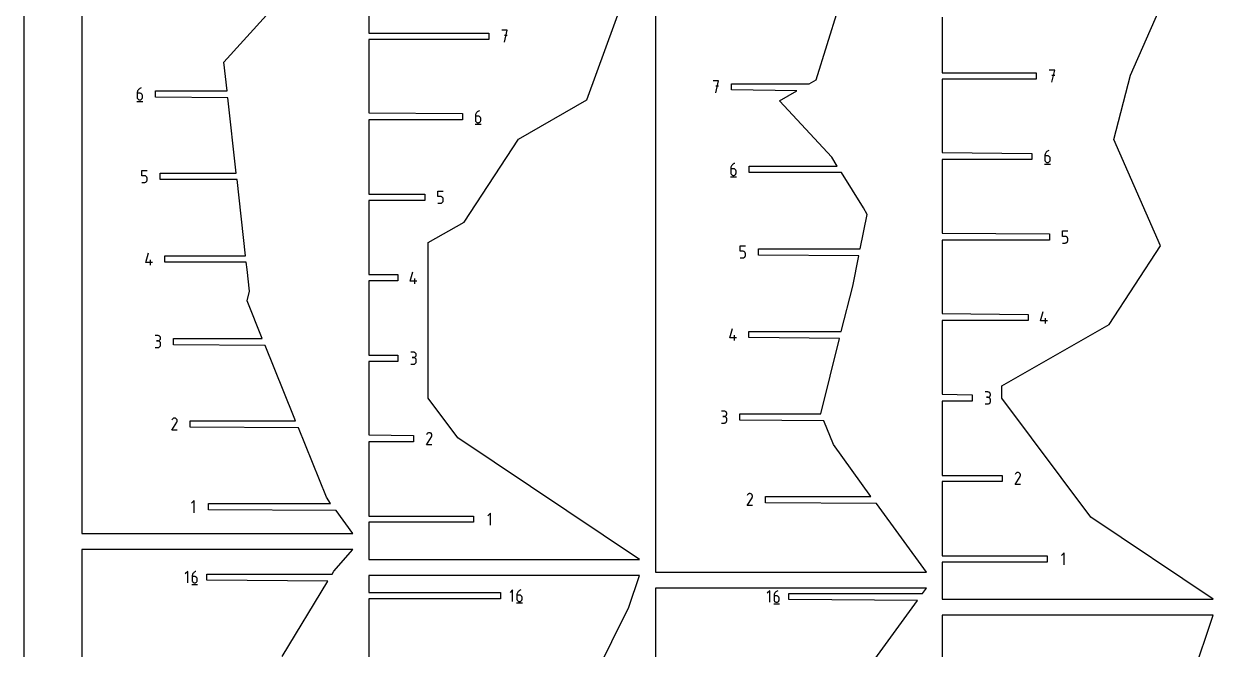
# Model space of a CAD drawing. Extents: x 0 to 980, y 0 to 700.
# Drawn here: x 0 to 237.1, y 249.5 to 374.2 of the extents above; entities that cross this region are included whole.
import ezdxf

# ---------------------------------------------------------------- set-up
doc = ezdxf.new("R2010")
doc.units = 0

msp = doc.modelspace()

# ---------------------------------------------------------------- linework, layer by layer
at = {"layer": 'annotation', "color": 1}
for p, q in [((96.344398, 372.888171), (95.277146, 372.888171)), ((95.810847, 370.488171), (96.344398, 372.888171)), ((96.344398, 371.819414), (95.810847, 371.819414)), ((138.488556, 362.814264), (137.421304, 362.814264)), ((137.955005, 360.414264), (138.488556, 362.814264)), ((205.507461, 364.965344), (204.440209, 364.965344)), ((204.97391, 362.565344), (205.507461, 364.965344)), ((205.507461, 363.896587), (204.97391, 363.896587)), ((22.609842, 360.500408), (22.598041, 360.338187)), ((22.644286, 360.656271), (22.609842, 360.500408)), ((22.699934, 360.803842), (22.644286, 360.656271)), ((22.77535, 360.94119), (22.699934, 360.803842)), ((22.869094, 361.066382), (22.77535, 360.94119)), ((22.979729, 361.177486), (22.869094, 361.066382)), ((23.105815, 361.27257), (22.979729, 361.177486)), ((23.245916, 361.3497), (23.105815, 361.27257)), ((23.398592, 361.406944), (23.245916, 361.3497)), ((23.398592, 361.406944), (23.398592, 361.406944)), ((138.488556, 361.745507), (137.955005, 361.745507)), ((22.53129, 358.706944), (23.73129, 358.706944)), ((22.598041, 360.338187), (22.598041, 359.540495)), ((23.130989, 360.338187), (22.598041, 360.338187)), ((22.598041, 359.540495), (22.598041, 359.540495)), ((22.598041, 359.540495), (22.606645, 359.444622)), ((22.606645, 359.444622), (22.631446, 359.354373)), ((22.631446, 359.354373), (22.670925, 359.271258)), ((22.670925, 359.271258), (22.723564, 359.196788)), ((22.723564, 359.196788), (22.787843, 359.132471)), ((22.787843, 359.132471), (22.862243, 359.079818)), ((22.862243, 359.079818), (22.945247, 359.040339)), ((22.945247, 359.040339), (23.035335, 359.015545)), ((23.035335, 359.015545), (23.130989, 359.006944)), ((23.226841, 360.329633), (23.130989, 360.338187)), ((23.130989, 359.006944), (23.226841, 359.015545)), ((23.130989, 359.006944), (23.130989, 359.006944)), ((23.317035, 360.304963), (23.226841, 360.329633)), ((23.226841, 359.015545), (23.317035, 359.040339)), ((23.40007, 360.265665), (23.317035, 360.304963)), ((23.317035, 359.040339), (23.40007, 359.079818)), ((23.474446, 360.213225), (23.40007, 360.265665)), ((23.40007, 359.079818), (23.474446, 359.132471)), ((23.538663, 360.149133), (23.474446, 360.213225)), ((23.474446, 359.132471), (23.538663, 359.196788)), ((23.59122, 360.074876), (23.538663, 360.149133)), ((23.538663, 359.196788), (23.59122, 359.271258)), ((23.630619, 359.991942), (23.59122, 360.074876)), ((23.59122, 359.271258), (23.630619, 359.354373)), ((23.655358, 359.901817), (23.630619, 359.991942)), ((23.630619, 359.354373), (23.655358, 359.444622)), ((23.663938, 359.805991), (23.655358, 359.901817)), ((23.655358, 359.444622), (23.663938, 359.540495)), ((23.663938, 359.540495), (23.663938, 359.805991)), ((23.663938, 359.805991), (23.663938, 359.805991)), ((90.038684, 355.942208), (90.026883, 355.779987)), ((90.026883, 355.779987), (90.026883, 354.982295)), ((90.559832, 355.779987), (90.026883, 355.779987)), ((90.073128, 356.09807), (90.038684, 355.942208)), ((90.128777, 356.245642), (90.073128, 356.09807)), ((90.204193, 356.38299), (90.128777, 356.245642)), ((90.297937, 356.508182), (90.204193, 356.38299)), ((90.408571, 356.619286), (90.297937, 356.508182)), ((90.534658, 356.71437), (90.408571, 356.619286)), ((90.674759, 356.7915), (90.534658, 356.71437)), ((90.655684, 355.771433), (90.559832, 355.779987)), ((90.745877, 355.746763), (90.655684, 355.771433)), ((90.827435, 356.848744), (90.674759, 356.7915)), ((90.828912, 355.707464), (90.745877, 355.746763)), ((90.827435, 356.848744), (90.827435, 356.848744)), ((90.903288, 355.655025), (90.828912, 355.707464)), ((89.960133, 354.148744), (91.160133, 354.148744)), ((90.026883, 354.982295), (90.026883, 354.982295)), ((90.026883, 354.982295), (90.035488, 354.886422)), ((90.035488, 354.886422), (90.060289, 354.796173)), ((90.060289, 354.796173), (90.099768, 354.713058)), ((90.099768, 354.713058), (90.152406, 354.638587)), ((90.152406, 354.638587), (90.216685, 354.574271)), ((90.216685, 354.574271), (90.291086, 354.521618)), ((90.291086, 354.521618), (90.37409, 354.482139)), ((90.37409, 354.482139), (90.464178, 354.457344)), ((90.464178, 354.457344), (90.559832, 354.448744)), ((90.559832, 354.448744), (90.655684, 354.457344)), ((90.559832, 354.448744), (90.559832, 354.448744)), ((90.655684, 354.457344), (90.745877, 354.482139)), ((90.745877, 354.482139), (90.828912, 354.521618)), ((90.828912, 354.521618), (90.903288, 354.574271)), ((90.967505, 355.590933), (90.903288, 355.655025)), ((90.903288, 354.574271), (90.967505, 354.638587)), ((91.020063, 355.516676), (90.967505, 355.590933)), ((90.967505, 354.638587), (91.020063, 354.713058)), ((91.059462, 355.433741), (91.020063, 355.516676)), ((91.020063, 354.713058), (91.059462, 354.796173)), ((91.084201, 355.343617), (91.059462, 355.433741)), ((91.059462, 354.796173), (91.084201, 354.886422)), ((91.092781, 355.247791), (91.084201, 355.343617)), ((91.084201, 354.886422), (91.092781, 354.982295)), ((91.092781, 354.982295), (91.092781, 355.247791)), ((91.092781, 355.247791), (91.092781, 355.247791)), ((203.824856, 348.585355), (203.731112, 348.460163)), ((203.935491, 348.696459), (203.824856, 348.585355)), ((204.061578, 348.791542), (203.935491, 348.696459)), ((204.201678, 348.868673), (204.061578, 348.791542)), ((204.354355, 348.925917), (204.201678, 348.868673)), ((204.354355, 348.925917), (204.354355, 348.925917)), ((141.43915, 346.227978), (141.313064, 346.132895)), ((141.579251, 346.305108), (141.43915, 346.227978)), ((141.731927, 346.362352), (141.579251, 346.305108)), ((141.731927, 346.362352), (141.731927, 346.362352)), ((203.487052, 346.225917), (204.687052, 346.225917)), ((203.565604, 348.019381), (203.553803, 347.85716)), ((203.553803, 347.85716), (203.553803, 347.059468)), ((204.086751, 347.85716), (203.553803, 347.85716)), ((203.553803, 347.059468), (203.553803, 347.059468)), ((203.553803, 347.059468), (203.562407, 346.963595)), ((203.562407, 346.963595), (203.587209, 346.873346)), ((203.600048, 348.175243), (203.565604, 348.019381)), ((203.587209, 346.873346), (203.626688, 346.790231)), ((203.655697, 348.322815), (203.600048, 348.175243)), ((203.626688, 346.790231), (203.679326, 346.71576)), ((203.731112, 348.460163), (203.655697, 348.322815)), ((203.679326, 346.71576), (203.743605, 346.651444)), ((203.743605, 346.651444), (203.818006, 346.598791)), ((203.818006, 346.598791), (203.901009, 346.559312)), ((203.901009, 346.559312), (203.991098, 346.534517)), ((203.991098, 346.534517), (204.086751, 346.525917)), ((204.182604, 347.848606), (204.086751, 347.85716)), ((204.086751, 346.525917), (204.182604, 346.534517)), ((204.086751, 346.525917), (204.086751, 346.525917)), ((204.272797, 347.823936), (204.182604, 347.848606)), ((204.182604, 346.534517), (204.272797, 346.559312)), ((204.355832, 347.784637), (204.272797, 347.823936)), ((204.272797, 346.559312), (204.355832, 346.598791)), ((204.430208, 347.732198), (204.355832, 347.784637)), ((204.355832, 346.598791), (204.430208, 346.651444)), ((204.494425, 347.668106), (204.430208, 347.732198)), ((204.430208, 346.651444), (204.494425, 346.71576)), ((204.546983, 347.593849), (204.494425, 347.668106)), ((204.494425, 346.71576), (204.546983, 346.790231)), ((204.586381, 347.510914), (204.546983, 347.593849)), ((204.546983, 346.790231), (204.586381, 346.873346)), ((204.61112, 347.42079), (204.586381, 347.510914)), ((204.586381, 346.873346), (204.61112, 346.963595)), ((204.6197, 347.324964), (204.61112, 347.42079)), ((204.61112, 346.963595), (204.6197, 347.059468)), ((204.6197, 347.059468), (204.6197, 347.324964)), ((204.6197, 347.324964), (204.6197, 347.324964)), ((23.52006, 343.886276), (23.52006, 344.955033)), ((23.52006, 344.955033), (24.585957, 344.955033)), ((24.053008, 343.886276), (23.52006, 343.886276)), ((24.148702, 343.877722), (24.053008, 343.886276)), ((24.238811, 343.853052), (24.148702, 343.877722)), ((24.321821, 343.813753), (24.238811, 343.853052)), ((24.396217, 343.761314), (24.321821, 343.813753)), ((140.943176, 345.455816), (140.931375, 345.293595)), ((140.931375, 345.293595), (140.931375, 344.495903)), ((141.464324, 345.293595), (140.931375, 345.293595)), ((140.931375, 344.495903), (140.931375, 344.495903)), ((140.931375, 344.495903), (140.93998, 344.40003)), ((140.93998, 344.40003), (140.964781, 344.309782)), ((140.97762, 345.611679), (140.943176, 345.455816)), ((140.964781, 344.309782), (141.00426, 344.226667)), ((141.033269, 345.75925), (140.97762, 345.611679)), ((141.00426, 344.226667), (141.056899, 344.152196)), ((141.108685, 345.896598), (141.033269, 345.75925)), ((141.056899, 344.152196), (141.121177, 344.087879)), ((141.202429, 346.021791), (141.108685, 345.896598)), ((141.121177, 344.087879), (141.195578, 344.035226)), ((141.195578, 344.035226), (141.278582, 343.995747)), ((141.313064, 346.132895), (141.202429, 346.021791)), ((141.278582, 343.995747), (141.36867, 343.970953)), ((141.36867, 343.970953), (141.464324, 343.962352)), ((141.560176, 345.285041), (141.464324, 345.293595)), ((141.464324, 343.962352), (141.560176, 343.970953)), ((141.464324, 343.962352), (141.464324, 343.962352)), ((141.65037, 345.260371), (141.560176, 345.285041)), ((141.560176, 343.970953), (141.65037, 343.995747)), ((141.733404, 345.221073), (141.65037, 345.260371)), ((141.65037, 343.995747), (141.733404, 344.035226)), ((141.80778, 345.168634), (141.733404, 345.221073)), ((141.733404, 344.035226), (141.80778, 344.087879)), ((141.871997, 345.104542), (141.80778, 345.168634)), ((141.80778, 344.087879), (141.871997, 344.152196)), ((141.924555, 345.030285), (141.871997, 345.104542)), ((141.871997, 344.152196), (141.924555, 344.226667)), ((141.963954, 344.94735), (141.924555, 345.030285)), ((141.924555, 344.226667), (141.963954, 344.309782)), ((141.988693, 344.857226), (141.963954, 344.94735)), ((141.963954, 344.309782), (141.988693, 344.40003)), ((141.997273, 344.761399), (141.988693, 344.857226)), ((141.988693, 344.40003), (141.997273, 344.495903)), ((141.997273, 344.495903), (141.997273, 344.761399)), ((141.997273, 344.761399), (141.997273, 344.761399)), ((23.52006, 342.555033), (24.053008, 342.555033)), ((24.053008, 342.555033), (24.148662, 342.563633)), ((24.053008, 342.555033), (24.053008, 342.555033)), ((24.148662, 342.563633), (24.23875, 342.588428)), ((24.23875, 342.588428), (24.321754, 342.627907)), ((24.321754, 342.627907), (24.396155, 342.68056)), ((24.396155, 342.68056), (24.460434, 342.744876)), ((24.460483, 343.697222), (24.396217, 343.761314)), ((24.460434, 342.744876), (24.513072, 342.819347)), ((24.513106, 343.622965), (24.460483, 343.697222)), ((24.513072, 342.819347), (24.552551, 342.902462)), ((24.552569, 343.54003), (24.513106, 343.622965)), ((24.552551, 342.902462), (24.577353, 342.992711)), ((24.577357, 343.449906), (24.552569, 343.54003)), ((24.577353, 342.992711), (24.585957, 343.088584)), ((24.585957, 343.35408), (24.577357, 343.449906)), ((24.585957, 343.088584), (24.585957, 343.35408)), ((24.585957, 343.35408), (24.585957, 343.35408)), ((140.864625, 343.662352), (142.064625, 343.662352)), ((82.5561, 339.74056), (82.5561, 340.809317)), ((82.5561, 340.809317), (83.621997, 340.809317)), ((83.089049, 339.74056), (82.5561, 339.74056)), ((83.184742, 339.732006), (83.089049, 339.74056)), ((83.274852, 339.707336), (83.184742, 339.732006)), ((83.357862, 339.668037), (83.274852, 339.707336)), ((83.432257, 339.615598), (83.357862, 339.668037)), ((83.496524, 339.551506), (83.432257, 339.615598)), ((83.549146, 339.477249), (83.496524, 339.551506)), ((83.588609, 339.394314), (83.549146, 339.477249)), ((83.613398, 339.30419), (83.588609, 339.394314)), ((83.621997, 339.208364), (83.613398, 339.30419)), ((83.621997, 338.942868), (83.621997, 339.208364)), ((83.621997, 339.208364), (83.621997, 339.208364)), ((82.5561, 338.409317), (83.089049, 338.409317)), ((83.089049, 338.409317), (83.184703, 338.417917)), ((83.089049, 338.409317), (83.089049, 338.409317)), ((83.184703, 338.417917), (83.274791, 338.442712)), ((83.274791, 338.442712), (83.357795, 338.482191)), ((83.357795, 338.482191), (83.432195, 338.534843)), ((83.432195, 338.534843), (83.496474, 338.59916)), ((83.496474, 338.59916), (83.549113, 338.673631)), ((83.549113, 338.673631), (83.588592, 338.756746)), ((83.588592, 338.756746), (83.613393, 338.846995)), ((83.613393, 338.846995), (83.621997, 338.942868)), ((207.059245, 331.817733), (207.059245, 332.88649)), ((207.059245, 332.88649), (208.125143, 332.88649)), ((142.797456, 328.841684), (142.797456, 329.910441)), ((142.797456, 329.910441), (143.863354, 329.910441)), ((207.592194, 331.817733), (207.059245, 331.817733)), ((207.059245, 330.48649), (207.592194, 330.48649)), ((207.687888, 331.809179), (207.592194, 331.817733)), ((207.592194, 330.48649), (207.687848, 330.49509)), ((207.592194, 330.48649), (207.592194, 330.48649)), ((207.687848, 330.49509), (207.777936, 330.519885)), ((207.777997, 331.784509), (207.687888, 331.809179)), ((207.777936, 330.519885), (207.86094, 330.559364)), ((207.861007, 331.74521), (207.777997, 331.784509)), ((207.86094, 330.559364), (207.935341, 330.612016)), ((207.935403, 331.692771), (207.861007, 331.74521)), ((207.935341, 330.612016), (207.99962, 330.676333)), ((207.999669, 331.628679), (207.935403, 331.692771)), ((207.99962, 330.676333), (208.052258, 330.750804)), ((208.052291, 331.554422), (207.999669, 331.628679)), ((208.052258, 330.750804), (208.091737, 330.833919)), ((208.091754, 331.471487), (208.052291, 331.554422)), ((208.091737, 330.833919), (208.116538, 330.924168)), ((208.116543, 331.381363), (208.091754, 331.471487)), ((208.116538, 330.924168), (208.125143, 331.020041)), ((208.125143, 331.285537), (208.116543, 331.381363)), ((208.125143, 331.020041), (208.125143, 331.285537)), ((208.125143, 331.285537), (208.125143, 331.285537)), ((24.308729, 326.636673), (24.840925, 328.503122)), ((143.330405, 328.841684), (142.797456, 328.841684)), ((142.797456, 327.510441), (143.330405, 327.510441)), ((143.426098, 328.83313), (143.330405, 328.841684)), ((143.330405, 327.510441), (143.426059, 327.519042)), ((143.330405, 327.510441), (143.330405, 327.510441)), ((143.426059, 327.519042), (143.516147, 327.543836)), ((143.516208, 328.80846), (143.426098, 328.83313)), ((143.516147, 327.543836), (143.599151, 327.583315)), ((143.599218, 328.769162), (143.516208, 328.80846)), ((143.599151, 327.583315), (143.673551, 327.635968)), ((143.673613, 328.716723), (143.599218, 328.769162)), ((143.673551, 327.635968), (143.73783, 327.700285)), ((143.73788, 328.652631), (143.673613, 328.716723)), ((143.73783, 327.700285), (143.790469, 327.774756)), ((143.790502, 328.578373), (143.73788, 328.652631)), ((143.790469, 327.774756), (143.829948, 327.857871)), ((143.829965, 328.495439), (143.790502, 328.578373)), ((143.829948, 327.857871), (143.854749, 327.948119)), ((143.854754, 328.405314), (143.829965, 328.495439)), ((143.854749, 327.948119), (143.863354, 328.043992)), ((143.863354, 328.309488), (143.854754, 328.405314)), ((143.863354, 328.043992), (143.863354, 328.309488)), ((143.863354, 328.309488), (143.863354, 328.309488)), ((25.641326, 326.636673), (24.308729, 326.636673)), ((25.241878, 326.103122), (25.241878, 327.169019)), ((77.03595, 322.90344), (77.568146, 324.76989)), ((78.368548, 322.90344), (77.03595, 322.90344)), ((77.969099, 322.36989), (77.969099, 323.435787)), ((202.714161, 314.980613), (203.246357, 316.847063)), ((203.647311, 314.447063), (203.647311, 315.51296)), ((140.730745, 311.592081), (141.262941, 313.45853)), ((204.046759, 314.980613), (202.714161, 314.980613)), ((26.725004, 312.048426), (26.192056, 312.048426)), ((26.725004, 310.982529), (26.458154, 310.982529)), ((26.458154, 310.982529), (26.725004, 310.982529)), ((26.820857, 312.039823), (26.725004, 312.048426)), ((26.725004, 310.982529), (26.820857, 310.991135)), ((26.820857, 310.973926), (26.725004, 310.982529)), ((26.725004, 310.982529), (26.725004, 310.982529)), ((26.91105, 312.015029), (26.820857, 312.039823)), ((26.820857, 310.991135), (26.91105, 311.015943)), ((26.91105, 310.949132), (26.820857, 310.973926)), ((26.994085, 311.975569), (26.91105, 312.015029)), ((26.91105, 311.015943), (26.994085, 311.055442)), ((26.994085, 310.909672), (26.91105, 310.949132)), ((27.068461, 311.922969), (26.994085, 311.975569)), ((26.994085, 311.055442), (27.068461, 311.108118)), ((27.068461, 310.857072), (26.994085, 310.909672)), ((27.132678, 311.858753), (27.068461, 311.922969)), ((27.068461, 311.108118), (27.132678, 311.17246)), ((27.132678, 310.792856), (27.068461, 310.857072)), ((27.185235, 311.784447), (27.132678, 311.858753)), ((27.132678, 311.17246), (27.185235, 311.246955)), ((27.185235, 310.718549), (27.132678, 310.792856)), ((27.224634, 311.701574), (27.185235, 311.784447)), ((27.185235, 311.246955), (27.224634, 311.33009)), ((27.224634, 310.635677), (27.185235, 310.718549)), ((27.249373, 311.61166), (27.224634, 311.701574)), ((27.224634, 311.33009), (27.249373, 311.420352)), ((27.249373, 310.545763), (27.224634, 310.635677)), ((27.257953, 311.51623), (27.249373, 311.61166)), ((27.249373, 311.420352), (27.257953, 311.51623)), ((27.257953, 311.51623), (27.257953, 311.51623)), ((142.063343, 311.592081), (140.730745, 311.592081)), ((141.663895, 311.05853), (141.663895, 312.124428)), ((26.192056, 309.651286), (26.725004, 309.651286)), ((26.725004, 309.651286), (26.820857, 309.659885)), ((26.725004, 309.651286), (26.725004, 309.651286)), ((26.820857, 309.659885), (26.91105, 309.684666)), ((26.91105, 309.684666), (26.994085, 309.72411)), ((26.994085, 309.72411), (27.068461, 309.776694)), ((27.068461, 309.776694), (27.132678, 309.840897)), ((27.132678, 309.840897), (27.185235, 309.915199)), ((27.185235, 309.915199), (27.224634, 309.998078)), ((27.224634, 309.998078), (27.249373, 310.088013)), ((27.257953, 310.450333), (27.249373, 310.545763)), ((27.249373, 310.088013), (27.257953, 310.183482)), ((27.257953, 310.183482), (27.257953, 310.450333)), ((27.257953, 310.450333), (27.257953, 310.450333)), ((77.702248, 308.727678), (77.169299, 308.727678)), ((77.7981, 308.719075), (77.702248, 308.727678)), ((77.888294, 308.694281), (77.7981, 308.719075)), ((77.971328, 308.654821), (77.888294, 308.694281)), ((78.045704, 308.602221), (77.971328, 308.654821)), ((78.109921, 308.538005), (78.045704, 308.602221)), ((78.162479, 308.463698), (78.109921, 308.538005)), ((78.201878, 308.380826), (78.162479, 308.463698)), ((78.226617, 308.290912), (78.201878, 308.380826)), ((78.235197, 308.195482), (78.226617, 308.290912)), ((77.169299, 306.330538), (77.702248, 306.330538)), ((77.702248, 307.661781), (77.435398, 307.661781)), ((77.435398, 307.661781), (77.702248, 307.661781)), ((77.702248, 307.661781), (77.7981, 307.670386)), ((77.7981, 307.653177), (77.702248, 307.661781)), ((77.702248, 307.661781), (77.702248, 307.661781)), ((77.702248, 306.330538), (77.7981, 306.339136)), ((77.702248, 306.330538), (77.702248, 306.330538)), ((77.7981, 307.670386), (77.888294, 307.695195)), ((77.888294, 307.628383), (77.7981, 307.653177)), ((77.7981, 306.339136), (77.888294, 306.363918)), ((77.888294, 307.695195), (77.971328, 307.734693)), ((77.971328, 307.588924), (77.888294, 307.628383)), ((77.888294, 306.363918), (77.971328, 306.403361)), ((77.971328, 307.734693), (78.045704, 307.78737)), ((78.045704, 307.536324), (77.971328, 307.588924)), ((77.971328, 306.403361), (78.045704, 306.455945)), ((78.045704, 307.78737), (78.109921, 307.851712)), ((78.109921, 307.472108), (78.045704, 307.536324)), ((78.045704, 306.455945), (78.109921, 306.520149)), ((78.109921, 307.851712), (78.162479, 307.926206)), ((78.162479, 307.397801), (78.109921, 307.472108)), ((78.109921, 306.520149), (78.162479, 306.594451)), ((78.162479, 307.926206), (78.201878, 308.009341)), ((78.201878, 307.314928), (78.162479, 307.397801)), ((78.162479, 306.594451), (78.201878, 306.67733)), ((78.201878, 308.009341), (78.226617, 308.099604)), ((78.226617, 307.225014), (78.201878, 307.314928)), ((78.201878, 306.67733), (78.226617, 306.767264)), ((78.226617, 308.099604), (78.235197, 308.195482)), ((78.235197, 307.129585), (78.226617, 307.225014)), ((78.226617, 306.767264), (78.235197, 306.862734)), ((78.235197, 308.195482), (78.235197, 308.195482)), ((78.235197, 306.862734), (78.235197, 307.129585)), ((78.235197, 307.129585), (78.235197, 307.129585)), ((192.161974, 300.804851), (191.629025, 300.804851)), ((192.161974, 299.738954), (191.895123, 299.738954)), ((191.895123, 299.738954), (192.161974, 299.738954)), ((192.257826, 300.796247), (192.161974, 300.804851)), ((192.161974, 299.738954), (192.257826, 299.747559)), ((192.257826, 299.73035), (192.161974, 299.738954)), ((192.161974, 299.738954), (192.161974, 299.738954)), ((192.348019, 300.771454), (192.257826, 300.796247)), ((192.257826, 299.747559), (192.348019, 299.772368)), ((192.348019, 299.705556), (192.257826, 299.73035)), ((192.431054, 300.731994), (192.348019, 300.771454)), ((192.348019, 299.772368), (192.431054, 299.811866)), ((192.431054, 299.666097), (192.348019, 299.705556)), ((192.50543, 300.679394), (192.431054, 300.731994)), ((192.431054, 299.811866), (192.50543, 299.864543)), ((192.50543, 299.613496), (192.431054, 299.666097)), ((192.569647, 300.615178), (192.50543, 300.679394)), ((192.50543, 299.864543), (192.569647, 299.928885)), ((192.569647, 299.549281), (192.50543, 299.613496)), ((192.622205, 300.540871), (192.569647, 300.615178)), ((192.569647, 299.928885), (192.622205, 300.003379)), ((192.622205, 299.474974), (192.569647, 299.549281)), ((192.661603, 300.457998), (192.622205, 300.540871)), ((192.622205, 300.003379), (192.661603, 300.086514)), ((192.661603, 299.392101), (192.622205, 299.474974)), ((192.686343, 300.368085), (192.661603, 300.457998)), ((192.661603, 300.086514), (192.686343, 300.176777)), ((192.686343, 299.302187), (192.661603, 299.392101)), ((192.661603, 298.754502), (192.686343, 298.844437)), ((192.694922, 300.272655), (192.686343, 300.368085)), ((192.686343, 300.176777), (192.694922, 300.272655)), ((192.694922, 299.206757), (192.686343, 299.302187)), ((192.686343, 298.844437), (192.694922, 298.939907)), ((192.694922, 300.272655), (192.694922, 300.272655)), ((192.694922, 298.939907), (192.694922, 299.206757)), ((192.694922, 299.206757), (192.694922, 299.206757)), ((139.596342, 297.003835), (139.063393, 297.003835)), ((139.692194, 296.995231), (139.596342, 297.003835)), ((139.782388, 296.970437), (139.692194, 296.995231)), ((139.865423, 296.930978), (139.782388, 296.970437)), ((139.939798, 296.878378), (139.865423, 296.930978)), ((140.004015, 296.814162), (139.939798, 296.878378)), ((140.056573, 296.739855), (140.004015, 296.814162)), ((140.095972, 296.656982), (140.056573, 296.739855)), ((140.120711, 296.567069), (140.095972, 296.656982)), ((140.129291, 296.471639), (140.120711, 296.567069)), ((140.120711, 296.375761), (140.129291, 296.471639)), ((140.129291, 296.471639), (140.129291, 296.471639)), ((191.629025, 298.407711), (192.161974, 298.407711)), ((192.161974, 298.407711), (192.257826, 298.416309)), ((192.161974, 298.407711), (192.161974, 298.407711)), ((192.257826, 298.416309), (192.348019, 298.441091)), ((192.348019, 298.441091), (192.431054, 298.480534)), ((192.431054, 298.480534), (192.50543, 298.533118)), ((192.50543, 298.533118), (192.569647, 298.597322)), ((192.569647, 298.597322), (192.622205, 298.671624)), ((192.622205, 298.671624), (192.661603, 298.754502)), ((29.514875, 293.19928), (30.499799, 294.784882)), ((29.586366, 295.33243), (29.51638, 295.198177)), ((29.641906, 295.411186), (29.586366, 295.33243)), ((29.708541, 295.476929), (29.641906, 295.411186)), ((29.784245, 295.529132), (29.708541, 295.476929)), ((29.866991, 295.56727), (29.784245, 295.529132)), ((29.954753, 295.590815), (29.866991, 295.56727)), ((30.045504, 295.599241), (29.954753, 295.590815)), ((30.137218, 295.592022), (30.045504, 295.599241)), ((30.227868, 295.568631), (30.137218, 295.592022)), ((30.315426, 295.528542), (30.227868, 295.568631)), ((30.393738, 295.472932), (30.315426, 295.528542)), ((30.315426, 295.528542), (30.315426, 295.528542)), ((30.459216, 295.406202), (30.393738, 295.472932)), ((30.511276, 295.330395), (30.459216, 295.406202)), ((30.499799, 294.784882), (30.500976, 294.786339)), ((30.499799, 294.784882), (30.499799, 294.784882)), ((30.500976, 294.786339), (30.502105, 294.787808)), ((30.502105, 294.787808), (30.503193, 294.789302)), ((30.503193, 294.789302), (30.504248, 294.790833)), ((30.504248, 294.790833), (30.505277, 294.792414)), ((30.505277, 294.792414), (30.506287, 294.794057)), ((30.506287, 294.794057), (30.507286, 294.795774)), ((30.507286, 294.795774), (30.508282, 294.797578)), ((30.508282, 294.797578), (30.509281, 294.799481)), ((30.509281, 294.799481), (30.549948, 294.886797)), ((30.509281, 294.799481), (30.509281, 294.799481)), ((30.549338, 295.247557), (30.511276, 295.330395)), ((30.572818, 295.159733), (30.549338, 295.247557)), ((30.549948, 294.886797), (30.573705, 294.977308)), ((30.581134, 295.068968), (30.572818, 295.159733)), ((30.573705, 294.977308), (30.581134, 295.068968)), ((139.063393, 294.606694), (139.596342, 294.606694)), ((139.596342, 295.937937), (139.329492, 295.937937)), ((139.329492, 295.937937), (139.596342, 295.937937)), ((139.596342, 295.937937), (139.692194, 295.946543)), ((139.692194, 295.929334), (139.596342, 295.937937)), ((139.596342, 295.937937), (139.596342, 295.937937)), ((139.596342, 294.606694), (139.692194, 294.615293)), ((139.596342, 294.606694), (139.596342, 294.606694)), ((139.692194, 295.946543), (139.782388, 295.971351)), ((139.782388, 295.90454), (139.692194, 295.929334)), ((139.692194, 294.615293), (139.782388, 294.640075)), ((139.782388, 295.971351), (139.865423, 296.01085)), ((139.865423, 295.86508), (139.782388, 295.90454)), ((139.782388, 294.640075), (139.865423, 294.679518)), ((139.865423, 296.01085), (139.939798, 296.063527)), ((139.939798, 295.81248), (139.865423, 295.86508)), ((139.865423, 294.679518), (139.939798, 294.732102)), ((139.939798, 296.063527), (140.004015, 296.127869)), ((140.004015, 295.748264), (139.939798, 295.81248)), ((139.939798, 294.732102), (140.004015, 294.796306)), ((140.004015, 296.127869), (140.056573, 296.202363)), ((140.056573, 295.673958), (140.004015, 295.748264)), ((140.004015, 294.796306), (140.056573, 294.870607)), ((140.056573, 296.202363), (140.095972, 296.285498)), ((140.095972, 295.591085), (140.056573, 295.673958)), ((140.056573, 294.870607), (140.095972, 294.953486)), ((140.095972, 296.285498), (140.120711, 296.375761)), ((140.120711, 295.501171), (140.095972, 295.591085)), ((140.095972, 294.953486), (140.120711, 295.043421)), ((140.129291, 295.405741), (140.120711, 295.501171)), ((140.120711, 295.043421), (140.129291, 295.138891)), ((140.129291, 295.138891), (140.129291, 295.405741)), ((140.129291, 295.405741), (140.129291, 295.405741)), ((30.580772, 293.19928), (29.514875, 293.19928)), ((80.308835, 290.291016), (81.293759, 291.876617)), ((80.380326, 292.424165), (80.31034, 292.289912)), ((80.435866, 292.502921), (80.380326, 292.424165)), ((80.502501, 292.568664), (80.435866, 292.502921)), ((80.578205, 292.620868), (80.502501, 292.568664)), ((80.660952, 292.659005), (80.578205, 292.620868)), ((80.748714, 292.682551), (80.660952, 292.659005)), ((80.839465, 292.690977), (80.748714, 292.682551)), ((80.931179, 292.683758), (80.839465, 292.690977)), ((81.021828, 292.660366), (80.931179, 292.683758)), ((81.109387, 292.620277), (81.021828, 292.660366)), ((81.187699, 292.564668), (81.109387, 292.620277)), ((81.109387, 292.620277), (81.109387, 292.620277)), ((81.253176, 292.497937), (81.187699, 292.564668)), ((81.305237, 292.422131), (81.253176, 292.497937)), ((81.293759, 291.876617), (81.294937, 291.878074)), ((81.293759, 291.876617), (81.293759, 291.876617)), ((81.294937, 291.878074), (81.296066, 291.879544)), ((81.296066, 291.879544), (81.297154, 291.881038)), ((81.297154, 291.881038), (81.298209, 291.882569)), ((81.298209, 291.882569), (81.299238, 291.88415)), ((81.299238, 291.88415), (81.300248, 291.885793)), ((81.300248, 291.885793), (81.301247, 291.88751)), ((81.301247, 291.88751), (81.302242, 291.889314)), ((81.302242, 291.889314), (81.303241, 291.891216)), ((81.303241, 291.891216), (81.343909, 291.978533)), ((81.303241, 291.891216), (81.303241, 291.891216)), ((81.343298, 292.339293), (81.305237, 292.422131)), ((81.366778, 292.251469), (81.343298, 292.339293)), ((81.343909, 291.978533), (81.367666, 292.069043)), ((81.375095, 292.160704), (81.366778, 292.251469)), ((81.367666, 292.069043), (81.375095, 292.160704)), ((81.374733, 290.291016), (80.308835, 290.291016)), ((197.743579, 284.580094), (197.68804, 284.501338)), ((197.810215, 284.645837), (197.743579, 284.580094)), ((197.885919, 284.698041), (197.810215, 284.645837)), ((197.968665, 284.736178), (197.885919, 284.698041)), ((198.056427, 284.759723), (197.968665, 284.736178)), ((198.147178, 284.76815), (198.056427, 284.759723)), ((198.238892, 284.76093), (198.147178, 284.76815)), ((198.329541, 284.737539), (198.238892, 284.76093)), ((198.4171, 284.69745), (198.329541, 284.737539)), ((198.495412, 284.641841), (198.4171, 284.69745)), ((198.4171, 284.69745), (198.4171, 284.69745)), ((198.56089, 284.57511), (198.495412, 284.641841)), ((198.61295, 284.499303), (198.56089, 284.57511)), ((197.616548, 282.368189), (198.601472, 283.95379)), ((198.682446, 282.368189), (197.616548, 282.368189)), ((197.68804, 284.501338), (197.618053, 284.367085)), ((198.601472, 283.95379), (198.60265, 283.955247)), ((198.601472, 283.95379), (198.601472, 283.95379)), ((198.60265, 283.955247), (198.603779, 283.956716)), ((198.603779, 283.956716), (198.604867, 283.958211)), ((198.604867, 283.958211), (198.605922, 283.959742)), ((198.605922, 283.959742), (198.606951, 283.961323)), ((198.606951, 283.961323), (198.607961, 283.962966)), ((198.607961, 283.962966), (198.60896, 283.964683)), ((198.60896, 283.964683), (198.609955, 283.966486)), ((198.609955, 283.966486), (198.610954, 283.968389)), ((198.610954, 283.968389), (198.651622, 284.055705)), ((198.610954, 283.968389), (198.610954, 283.968389)), ((198.651011, 284.416465), (198.61295, 284.499303)), ((198.674492, 284.328641), (198.651011, 284.416465)), ((198.651622, 284.055705), (198.675379, 284.146216)), ((198.682808, 284.237877), (198.674492, 284.328641)), ((198.675379, 284.146216), (198.682808, 284.237877)), ((144.263174, 280.287838), (144.193188, 280.153585)), ((144.318714, 280.366594), (144.263174, 280.287838)), ((144.385349, 280.432337), (144.318714, 280.366594)), ((144.461053, 280.484541), (144.385349, 280.432337)), ((144.5438, 280.522678), (144.461053, 280.484541)), ((144.631562, 280.546223), (144.5438, 280.522678)), ((144.722313, 280.55465), (144.631562, 280.546223)), ((144.814026, 280.54743), (144.722313, 280.55465)), ((144.904676, 280.524039), (144.814026, 280.54743)), ((144.992235, 280.48395), (144.904676, 280.524039)), ((145.070547, 280.428341), (144.992235, 280.48395)), ((144.992235, 280.48395), (144.992235, 280.48395)), ((145.136024, 280.36161), (145.070547, 280.428341)), ((145.188085, 280.285803), (145.136024, 280.36161)), ((145.186089, 279.754889), (145.226756, 279.842205)), ((145.226146, 280.202965), (145.188085, 280.285803)), ((145.249626, 280.115141), (145.226146, 280.202965)), ((145.226756, 279.842205), (145.250514, 279.932716)), ((145.257943, 280.024377), (145.249626, 280.115141)), ((145.250514, 279.932716), (145.257943, 280.024377)), ((33.96417, 279.147389), (33.430619, 278.613687)), ((33.96417, 276.747389), (33.96417, 279.147389)), ((144.191683, 278.154689), (145.176607, 279.74029)), ((145.25758, 278.154689), (144.191683, 278.154689)), ((145.176607, 279.74029), (145.177785, 279.741747)), ((145.176607, 279.74029), (145.176607, 279.74029)), ((145.177785, 279.741747), (145.178914, 279.743216)), ((145.178914, 279.743216), (145.180002, 279.74471)), ((145.180002, 279.74471), (145.181057, 279.746242)), ((145.181057, 279.746242), (145.182085, 279.747823)), ((145.182085, 279.747823), (145.183096, 279.749465)), ((145.183096, 279.749465), (145.184095, 279.751183)), ((145.184095, 279.751183), (145.18509, 279.752986)), ((145.18509, 279.752986), (145.186089, 279.754889)), ((145.186089, 279.754889), (145.186089, 279.754889)), ((93.041623, 276.651608), (92.508072, 276.117907)), ((93.041623, 274.251608), (93.041623, 276.651608)), ((207.391758, 268.728781), (206.858207, 268.19508)), ((207.391758, 266.328781), (207.391758, 268.728781)), ((32.693754, 265.054011), (32.181432, 264.541544)), ((32.693754, 262.749502), (32.693754, 265.054011)), ((33.569204, 264.183544), (33.557873, 264.027777)), ((33.557873, 264.027777), (33.557873, 263.261824)), ((34.069616, 264.027777), (33.557873, 264.027777)), ((33.557873, 263.261824), (33.557873, 263.261824)), ((33.557873, 263.261824), (33.566135, 263.169765)), ((33.602278, 264.333205), (33.569204, 264.183544)), ((33.655712, 264.474905), (33.602278, 264.333205)), ((33.728127, 264.606788), (33.655712, 264.474905)), ((33.818142, 264.726999), (33.728127, 264.606788)), ((33.924374, 264.833682), (33.818142, 264.726999)), ((34.045444, 264.924982), (33.924374, 264.833682)), ((34.179971, 264.999044), (34.045444, 264.924982)), ((34.161655, 264.019564), (34.069616, 264.027777)), ((34.24826, 263.995875), (34.161655, 264.019564)), ((34.326572, 265.054011), (34.179971, 264.999044)), ((34.327991, 263.95814), (34.24826, 263.995875)), ((34.326572, 265.054011), (34.326572, 265.054011)), ((34.399407, 263.907788), (34.327991, 263.95814)), ((34.461069, 263.846246), (34.399407, 263.907788)), ((34.511536, 263.774943), (34.461069, 263.846246)), ((34.549367, 263.695308), (34.511536, 263.774943)), ((34.573122, 263.60877), (34.549367, 263.695308)), ((34.58136, 263.516756), (34.573122, 263.60877)), ((34.573122, 263.169765), (34.58136, 263.261824)), ((34.58136, 263.261824), (34.58136, 263.516756)), ((34.58136, 263.516756), (34.58136, 263.516756)), ((33.493778, 262.461438), (34.646033, 262.461438)), ((33.566135, 263.169765), (33.589949, 263.083107)), ((33.589949, 263.083107), (33.627858, 263.0033)), ((33.627858, 263.0033), (33.678402, 262.931792)), ((33.678402, 262.931792), (33.740123, 262.870034)), ((33.740123, 262.870034), (33.811563, 262.819476)), ((33.811563, 262.819476), (33.891265, 262.781568)), ((33.891265, 262.781568), (33.977768, 262.75776)), ((33.977768, 262.75776), (34.069616, 262.749502)), ((34.069616, 262.749502), (34.161655, 262.75776)), ((34.069616, 262.749502), (34.069616, 262.749502)), ((34.161655, 262.75776), (34.24826, 262.781568)), ((34.24826, 262.781568), (34.327991, 262.819476)), ((34.327991, 262.819476), (34.399407, 262.870034)), ((34.399407, 262.870034), (34.461069, 262.931792)), ((34.461069, 262.931792), (34.511536, 263.0033)), ((34.511536, 263.0033), (34.549367, 263.083107)), ((34.549367, 263.083107), (34.573122, 263.169765)), ((97.442697, 261.35086), (96.930376, 260.838394)), ((97.442697, 259.046352), (97.442697, 261.35086)), ((98.477071, 260.903638), (98.404656, 260.771754)), ((98.567085, 261.023849), (98.477071, 260.903638)), ((98.673317, 261.130532), (98.567085, 261.023849)), ((98.794387, 261.221832), (98.673317, 261.130532)), ((98.928914, 261.295893), (98.794387, 261.221832)), ((99.075515, 261.35086), (98.928914, 261.295893)), ((99.075515, 261.35086), (99.075515, 261.35086)), ((148.692208, 261.192596), (148.179886, 260.68013)), ((148.692208, 258.888087), (148.692208, 261.192596)), ((149.816595, 260.865585), (149.726581, 260.745373)), ((149.922828, 260.972268), (149.816595, 260.865585)), ((150.043898, 261.063568), (149.922828, 260.972268)), ((150.178424, 261.137629), (150.043898, 261.063568)), ((150.325026, 261.192596), (150.178424, 261.137629)), ((150.325026, 261.192596), (150.325026, 261.192596)), ((98.242721, 258.758288), (99.394976, 258.758288)), ((98.318147, 260.480393), (98.306816, 260.324627)), ((98.306816, 260.324627), (98.306816, 259.558673)), ((98.81856, 260.324627), (98.306816, 260.324627)), ((98.306816, 259.558673), (98.306816, 259.558673)), ((98.306816, 259.558673), (98.315078, 259.466615)), ((98.315078, 259.466615), (98.338892, 259.379957)), ((98.351221, 260.630054), (98.318147, 260.480393)), ((98.338892, 259.379957), (98.376801, 259.300149)), ((98.404656, 260.771754), (98.351221, 260.630054)), ((98.376801, 259.300149), (98.427345, 259.228641)), ((98.427345, 259.228641), (98.489066, 259.166884)), ((98.489066, 259.166884), (98.560507, 259.116326)), ((98.560507, 259.116326), (98.640208, 259.078418)), ((98.640208, 259.078418), (98.726712, 259.05461)), ((98.726712, 259.05461), (98.81856, 259.046352)), ((98.910598, 260.316413), (98.81856, 260.324627)), ((98.81856, 259.046352), (98.910598, 259.05461)), ((98.81856, 259.046352), (98.81856, 259.046352)), ((98.997203, 260.292725), (98.910598, 260.316413)), ((98.910598, 259.05461), (98.997203, 259.078418)), ((99.076934, 260.25499), (98.997203, 260.292725)), ((98.997203, 259.078418), (99.076934, 259.116326)), ((99.14835, 260.204637), (99.076934, 260.25499)), ((99.076934, 259.116326), (99.14835, 259.166884)), ((99.210012, 260.143095), (99.14835, 260.204637)), ((99.14835, 259.166884), (99.210012, 259.228641)), ((99.260479, 260.071793), (99.210012, 260.143095)), ((99.210012, 259.228641), (99.260479, 259.300149)), ((99.29831, 259.992158), (99.260479, 260.071793)), ((99.260479, 259.300149), (99.29831, 259.379957)), ((99.322065, 259.905619), (99.29831, 259.992158)), ((99.29831, 259.379957), (99.322065, 259.466615)), ((99.330303, 259.813606), (99.322065, 259.905619)), ((99.322065, 259.466615), (99.330303, 259.558673)), ((99.330303, 259.558673), (99.330303, 259.813606)), ((99.330303, 259.813606), (99.330303, 259.813606)), ((149.492232, 258.600024), (150.644486, 258.600024)), ((149.567658, 260.322129), (149.556326, 260.166363)), ((149.556326, 260.166363), (149.556326, 259.400409)), ((150.06807, 260.166363), (149.556326, 260.166363)), ((149.556326, 259.400409), (149.556326, 259.400409)), ((149.556326, 259.400409), (149.564589, 259.308351)), ((149.564589, 259.308351), (149.588403, 259.221693)), ((149.600731, 260.47179), (149.567658, 260.322129)), ((149.588403, 259.221693), (149.626311, 259.141885)), ((149.654166, 260.61349), (149.600731, 260.47179)), ((149.626311, 259.141885), (149.676855, 259.070377)), ((149.726581, 260.745373), (149.654166, 260.61349)), ((149.676855, 259.070377), (149.738577, 259.008619)), ((149.738577, 259.008619), (149.810017, 258.958061)), ((149.810017, 258.958061), (149.889718, 258.920154)), ((149.889718, 258.920154), (149.976222, 258.896345)), ((149.976222, 258.896345), (150.06807, 258.888087)), ((150.160108, 260.158149), (150.06807, 260.166363)), ((150.06807, 258.888087), (150.160108, 258.896345)), ((150.06807, 258.888087), (150.06807, 258.888087)), ((150.246713, 260.134461), (150.160108, 260.158149)), ((150.160108, 258.896345), (150.246713, 258.920154)), ((150.326444, 260.096726), (150.246713, 260.134461)), ((150.246713, 258.920154), (150.326444, 258.958061)), ((150.397861, 260.046373), (150.326444, 260.096726)), ((150.326444, 258.958061), (150.397861, 259.008619)), ((150.459523, 259.984831), (150.397861, 260.046373)), ((150.397861, 259.008619), (150.459523, 259.070377)), ((150.509989, 259.913528), (150.459523, 259.984831)), ((150.459523, 259.070377), (150.509989, 259.141885)), ((150.54782, 259.833894), (150.509989, 259.913528)), ((150.509989, 259.141885), (150.54782, 259.221693)), ((150.571575, 259.747355), (150.54782, 259.833894)), ((150.54782, 259.221693), (150.571575, 259.308351)), ((150.579814, 259.655342), (150.571575, 259.747355)), ((150.571575, 259.308351), (150.579814, 259.400409)), ((150.579814, 259.400409), (150.579814, 259.655342)), ((150.579814, 259.655342), (150.579814, 259.655342))]:
    msp.add_line(p, q, dxfattribs=at)
at = {"layer": 'boundary', "color": 5}
for p, q in [((11.5875, 392.969585), (11.587503, 325.213866)), ((68.762562, 387.104598), (68.762558, 372.311171)), ((125.937635, 386.292133), (125.937635, 367.853517)), ((112.232572, 359.022391), (119.978948, 380.226277)), ((157.983273, 363.03566), (162.355872, 377.090846)), ((39.893356, 366.558234), (48.359588, 375.885856)), ((183.112685, 375.507334), (183.112683, 364.388344)), ((220.622257, 363.904008), (226.276254, 376.731413)), ((68.762558, 372.311171), (92.684148, 372.311171)), ((92.684148, 372.311171), (92.684148, 371.065171)), ((68.762558, 371.065171), (68.762556, 356.42174)), ((92.684148, 371.065171), (68.762558, 371.065171)), ((125.937635, 367.853517), (125.937638, 264.889519)), ((40.521006, 360.829944), (39.893356, 366.558234)), ((156.583421, 362.237264), (157.983273, 363.03566)), ((183.112683, 363.142344), (183.11268, 348.498915)), ((183.112683, 364.388344), (201.847211, 364.388344)), ((201.847211, 363.142344), (183.112683, 363.142344)), ((201.847211, 364.388344), (201.847211, 363.142344)), ((217.314476, 351.099567), (220.622257, 363.904008)), ((26.25829, 359.583944), (26.258291, 360.829944)), ((26.258291, 360.829944), (40.521006, 360.829944)), ((141.082306, 360.991264), (141.082306, 362.237264)), ((141.082306, 362.237264), (156.583421, 362.237264)), ((154.135772, 360.841264), (141.082306, 360.991264)), ((150.618886, 358.835431), (154.135772, 360.841264)), ((40.691892, 359.433947), (26.25829, 359.583944)), ((42.365044, 344.378033), (40.691892, 359.433947)), ((98.605063, 351.196776), (112.232572, 359.022391)), ((161.075432, 347.590042), (150.618886, 358.835431)), ((68.762556, 356.42174), (87.433133, 356.271744)), ((87.433133, 356.271744), (87.433133, 355.025744)), ((68.762555, 355.025744), (68.762553, 340.232317)), ((87.433133, 355.025744), (68.762555, 355.025744)), ((87.757919, 334.652827), (98.605063, 351.196776)), ((226.582688, 329.895861), (217.314476, 351.099567)), ((162.117167, 345.785353), (161.075432, 347.590042)), ((183.112679, 347.102917), (183.112676, 332.459485)), ((200.960052, 347.102917), (183.112679, 347.102917)), ((183.11268, 348.498915), (200.960053, 348.348917)), ((200.960053, 348.348917), (200.960052, 347.102917)), ((27.18031, 343.132033), (27.180309, 344.378033)), ((27.180309, 344.378033), (42.365044, 344.378033)), ((144.591625, 345.785352), (162.117167, 345.785353)), ((144.591625, 344.539353), (144.591625, 345.785352)), ((162.991614, 344.539352), (144.591625, 344.539353)), ((167.39888, 337.522693), (162.991614, 344.539352)), ((42.519117, 343.132033), (27.18031, 343.132033)), ((44.209081, 327.926122), (42.519117, 343.132033)), ((68.762553, 340.232317), (79.96235, 340.232317)), ((79.96235, 340.232317), (79.96235, 338.986317)), ((68.762553, 338.986317), (68.76255, 324.19289)), ((79.96235, 338.986317), (68.762553, 338.986317)), ((168.124568, 336.142841), (167.39888, 337.522693)), ((80.642549, 330.566778), (87.757919, 334.652827)), ((166.74926, 329.333441), (168.124568, 336.142841)), ((183.112676, 332.459485), (204.465495, 332.30949)), ((204.465495, 332.30949), (204.465495, 331.06349)), ((80.642552, 299.60123), (80.642549, 330.566778)), ((183.112676, 329.895809), (183.112673, 316.420054)), ((204.465495, 331.06349), (183.112676, 331.06349)), ((183.112676, 331.06349), (183.112676, 329.895809)), ((216.338841, 314.272053), (226.582688, 329.895861)), ((28.102328, 326.680122), (28.102329, 327.926122)), ((28.102329, 327.926122), (44.209081, 327.926122)), ((146.457706, 328.087441), (146.457706, 329.333442)), ((146.457706, 329.333442), (166.74926, 329.333441)), ((166.467306, 327.937442), (146.457706, 328.087441)), ((165.24152, 321.868353), (166.467306, 327.937442)), ((11.587503, 325.213866), (11.587505, 272.612318)), ((44.363154, 326.680122), (28.102328, 326.680122)), ((44.5275, 325.213877), (44.363154, 326.680122)), ((45.012078, 320.890662), (44.5275, 325.213877)), ((68.76255, 322.94689), (68.762547, 308.153463)), ((68.76255, 324.19289), (74.57555, 324.19289)), ((74.57555, 322.94689), (68.76255, 322.94689)), ((74.57555, 324.19289), (74.57555, 322.94689)), ((44.527501, 318.966631), (45.012078, 320.890662)), ((162.978146, 312.88153), (165.24152, 321.868353)), ((47.495821, 311.474211), (44.527501, 318.966631)), ((183.112673, 316.420054), (200.253761, 316.270063)), ((200.253761, 316.270063), (200.253761, 315.024062)), ((183.112673, 315.024063), (183.112671, 300.380632)), ((200.253761, 315.024062), (183.112673, 315.024063)), ((194.992675, 302.013876), (216.338841, 314.272053)), ((29.852306, 310.228211), (29.852305, 311.474211)), ((29.852305, 311.474211), (47.495821, 311.474211)), ((144.524345, 311.63553), (144.524345, 312.88153)), ((144.524345, 312.88153), (162.978146, 312.88153)), ((162.626557, 311.485531), (144.524345, 311.63553)), ((158.888363, 296.429619), (162.626557, 311.485531)), ((48.117917, 310.078211), (29.852306, 310.228211)), ((53.79568, 296.022366), (48.117917, 310.078211)), ((68.762547, 306.907462), (68.762545, 292.264029)), ((68.762547, 308.153463), (74.575549, 308.153463)), ((74.575549, 306.907463), (68.762547, 306.907462)), ((74.575549, 308.153463), (74.575549, 306.907463)), ((194.992675, 299.601217), (194.992675, 302.013876)), ((86.557714, 291.678438), (80.642552, 299.60123)), ((183.11267, 298.984635), (183.112668, 284.191208)), ((189.035275, 298.984635), (183.11267, 298.984635)), ((183.112671, 300.380632), (189.035275, 300.230635)), ((189.035275, 300.230635), (189.035275, 298.984635)), ((212.738194, 275.832802), (194.992675, 299.601217)), ((142.723643, 295.183619), (142.723643, 296.429619)), ((142.723643, 296.429619), (158.888363, 296.429619)), ((33.175124, 293.7763), (33.175124, 295.0223)), ((33.175124, 295.0223), (54.141458, 295.0223)), ((54.141458, 295.0223), (53.79568, 296.022366)), ((159.510458, 295.033619), (142.723643, 295.183619)), ((161.398507, 290.359568), (159.510458, 295.033619)), ((54.763553, 293.626301), (33.175124, 293.7763)), ((60.339645, 279.822133), (54.763553, 293.626301)), ((68.762545, 292.264029), (77.715085, 292.114035)), ((77.715085, 292.114035), (77.715085, 290.868035)), ((122.762563, 267.431943), (86.557714, 291.678438)), ((68.762544, 290.868036), (68.762542, 276.074608)), ((77.715085, 290.868035), (68.762544, 290.868036)), ((168.848475, 279.977708), (161.398507, 290.359568)), ((183.112668, 282.945208), (183.112665, 268.151781)), ((183.112668, 284.191208), (195.022798, 284.191208)), ((195.022798, 282.945208), (183.112668, 282.945208)), ((195.022798, 284.191208), (195.022798, 282.945208)), ((61.143983, 278.570389), (60.339645, 279.822133)), ((147.851933, 278.731708), (147.851933, 279.977708)), ((147.851933, 279.977708), (168.848475, 279.977708)), ((36.82462, 277.324388), (36.82462, 278.570389)), ((36.82462, 278.570389), (61.143983, 278.570389)), ((169.971378, 278.581709), (147.851933, 278.731708)), ((179.937635, 264.889541), (169.971378, 278.581709)), ((62.266886, 277.174389), (36.82462, 277.324388)), ((65.587503, 272.612352), (62.266886, 277.174389)), ((68.762542, 276.074608), (89.648073, 276.074608)), ((89.648073, 276.074608), (89.648073, 274.828608)), ((237.112691, 259.509128), (212.738194, 275.832802)), ((68.762542, 274.828608), (68.76254, 267.431931)), ((89.648073, 274.828608), (68.762542, 274.828608)), ((11.587505, 272.612318), (17.575983, 272.612318)), ((17.575983, 272.612318), (65.587503, 272.612352)), ((11.587505, 269.437318), (11.5875, 156.603758)), ((63.598478, 269.437276), (11.587505, 269.437318)), ((61.809348, 265.12217), (65.587541, 269.437274)), ((65.587541, 269.437274), (63.598478, 269.437276)), ((183.112665, 268.151781), (203.998208, 268.151781)), ((203.998208, 268.151781), (203.998208, 266.905781)), ((68.76254, 267.431931), (91.970781, 267.431915)), ((91.970781, 267.431915), (122.762563, 267.431943)), ((183.112665, 266.905781), (183.112664, 259.509104)), ((203.998208, 266.905781), (183.112665, 266.905781)), ((36.508649, 263.278756), (36.508649, 264.524756)), ((36.508649, 264.524756), (61.447366, 264.524756)), ((60.601507, 263.128756), (36.508649, 263.278756)), ((61.447366, 264.524756), (61.809348, 265.12217)), ((68.762588, 264.256915), (68.762587, 260.821606)), ((118.554022, 264.256835), (68.762588, 264.256915)), ((122.762605, 264.256833), (118.554022, 264.256835)), ((120.62567, 257.903197), (122.762605, 264.256833)), ((125.937638, 264.889519), (147.093234, 264.889518)), ((147.093234, 264.889518), (179.937635, 264.889541)), ((51.478895, 248.072845), (60.601507, 263.128756)), ((125.937639, 261.714518), (125.937635, 142.500572)), ((139.509664, 261.714516), (125.937639, 261.714518)), ((179.937664, 261.714514), (139.509664, 261.714516)), ((179.172536, 260.663342), (179.937664, 261.714514)), ((68.762587, 259.575606), (68.762584, 244.782179)), ((68.762587, 260.821606), (95.003593, 260.821606)), ((95.003593, 259.575606), (68.762587, 259.575606)), ((95.003593, 260.821606), (95.003593, 259.575606)), ((152.507103, 260.663341), (179.172536, 260.663342)), ((152.507103, 259.417342), (152.507103, 260.663341)), ((178.156414, 259.267342), (152.507103, 259.417342)), ((168.044189, 245.374652), (178.156414, 259.267342)), ((183.112664, 259.509104), (198.737345, 259.509093)), ((198.737345, 259.509093), (237.112691, 259.509128)), ((107.829873, 232.177829), (120.62567, 257.903197)), ((183.11271, 256.334093), (183.112707, 244.782184)), ((224.487032, 256.334027), (183.11271, 256.334093)), ((237.112723, 256.33402), (224.487032, 256.334027)), ((230.701948, 237.273202), (237.112723, 256.33402))]:
    msp.add_line(p, q, dxfattribs=at)
at = {"layer": 'frame', "color": 5}
msp.add_line((0, 700), (0, 0), dxfattribs=at)

doc.saveas('drawing.dxf')
